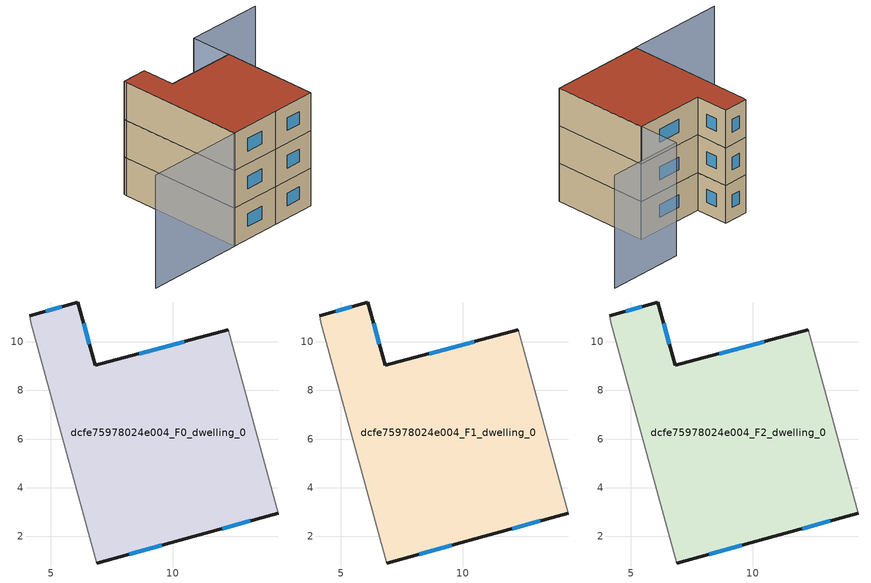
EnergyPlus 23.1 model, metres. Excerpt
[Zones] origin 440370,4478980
dcfe75978024e004_F0_dwelling_0
 floor ground (EU_floor_Construction): 12.28,10.49 14.33,2.96 10.89,2.01 6.88,0.91 4.18,10.79 4.14,11.05 6.1,11.63 6.81,9.02 z0
 wall outside (EU_wall_Construction): 12.28,10.49 6.81,9.02 6.1,11.63 4.14,11.05 / 6.88,0.91 10.89,2.01 14.33,2.96 z0:3
 wall adiabatic (EU_wall_Construction): 14.33,2.96 12.28,10.49 / 4.14,11.05 4.18,10.79 6.88,0.91 z0:3
 window (EU_Window_Construction): 5.45,11.44 4.79,11.24 / 6.58,9.89 6.34,10.76 / 10.47,10 8.63,9.51 / 12.03,2.32 13.19,2.64 / 8.21,1.27 9.56,1.64 z0.99:2.01
dcfe75978024e004_F1_dwelling_0
 floor to dcfe75978024e004_F0_dwelling_0 (EU_floor_Construction): 12.28,10.49 14.33,2.96 10.89,2.01 6.88,0.91 4.18,10.79 4.14,11.05 6.1,11.63 6.81,9.02 z3
 wall outside (EU_wall_Construction): 12.28,10.49 6.81,9.02 6.1,11.63 4.14,11.05 / 6.88,0.91 10.89,2.01 14.33,2.96 z3:6
 wall adiabatic (EU_wall_Construction): 14.33,2.96 12.28,10.49 / 4.14,11.05 4.18,10.79 6.88,0.91 z3:6
 window (EU_Window_Construction): 5.45,11.44 4.79,11.24 / 6.58,9.89 6.34,10.76 / 10.47,10 8.63,9.51 / 12.03,2.32 13.19,2.64 / 8.21,1.27 9.56,1.64 z3.99:5.01
dcfe75978024e004_F2_dwelling_0
 floor to dcfe75978024e004_F1_dwelling_0 (EU_floor_Construction): 12.28,10.49 14.33,2.96 10.89,2.01 6.88,0.91 4.18,10.79 4.14,11.05 6.1,11.63 6.81,9.02 z6
 wall outside (EU_wall_Construction): 12.28,10.49 6.81,9.02 6.1,11.63 4.14,11.05 / 6.88,0.91 10.89,2.01 14.33,2.96 z6:9
 wall adiabatic (EU_wall_Construction): 14.33,2.96 12.28,10.49 / 4.14,11.05 4.18,10.79 6.88,0.91 z6:9
 window (EU_Window_Construction): 5.45,11.44 4.79,11.24 / 6.58,9.89 6.34,10.76 / 10.47,10 8.63,9.51 / 12.03,2.32 13.19,2.64 / 8.21,1.27 9.56,1.64 z6.99:8.01
 roof outside (EU_roof_Construction): 14.33,2.96 12.28,10.49 6.81,9.02 6.1,11.63 4.14,11.05 4.18,10.79 6.88,0.91 10.89,2.01 z9
shading: 4.18,10.79 6.89,0.86 / 6.89,0.86 -0.83,-1.24 / 14.33,2.96 11.4,13.69 / 11.4,13.69 17.37,15.32 z0:9
[Building]
EU S2 Campaign: North Axis=0; Terrain=City; Solar Distribution=FullExterior
[Site:Location]
Madrid: Latitude=40.5; Longitude=-3.5; Time Zone=1; Elevation=609
[SizingPeriod:WeatherFileDays]
AnnualSizingPeriod: Begin Month=1; Begin Day of Month=1; End Month=12; End Day of Month=31; Day of Week for Start Day=Monday; Use Weather File Daylight Saving Period=No; Use Weather File Rain and Snow Indicators=No
[MATERIAL]
EU_InternalMass_Material: Roughness=MediumRough; Thickness=0.1; Conductivity=1; Density=1800; Specific Heat=900; Thermal Absorptance=0.9; Solar Absorptance=0.7; Visible Absorptance=0.7
[MATERIAL:NOMASS] Roughness=MediumRough; Thermal Absorptance=0.9; Solar Absorptance=0.7; Visible Absorptance=0.7
Name | Thermal Resistance
EU_wall_NoMass | 0.609216
EU_roof_NoMass | 0.513268
EU_floor_NoMass | 0.568163
[WINDOWMATERIAL:SIMPLEGLAZINGSYSTEM]
EU_Window_SimpleGlazing: UFactor=5.50606; Solar Heat Gain Coefficient=0.85; Visible Transmittance=0.85
[CONSTRUCTION]
EU_wall_Construction: EU_wall_NoMass
EU_roof_Construction: EU_roof_NoMass
EU_floor_Construction: EU_floor_NoMass
EU_Window_Construction: EU_Window_SimpleGlazing
EU_InternalMass_Construction: EU_InternalMass_Material
[ZONE] Type=1; Multiplier=1; Ceiling Height=autocalculate; Floor Area=autocalculate; Part of Total Floor Area=Yes
Name | Volume
dcfe75978024e004_F0_dwelling_0 | 198.358
dcfe75978024e004_F1_dwelling_0; dcfe75978024e004_F2_dwelling_0 | 198.357
[INTERNALMASS] Construction=EU_InternalMass_Construction; Surface Area=66.1191
Name | Zone or ZoneList
dcfe75978024e004_F0_dwelling_0_EU_InternalMass | dcfe75978024e004_F0_dwelling_0
dcfe75978024e004_F1_dwelling_0_EU_InternalMass | dcfe75978024e004_F1_dwelling_0
dcfe75978024e004_F2_dwelling_0_EU_InternalMass | dcfe75978024e004_F2_dwelling_0
[OTHEREQUIPMENT] Fuel Type=Electricity; Design Level Calculation Method=Watts/Area; Power per Zone Floor Area=1; Fraction Latent=0; Fraction Radiant=0; Fraction Lost=0; Carbon Dioxide Generation Rate=0; EndUse Subcategory=EU_Step8_InternalGains
Name | Zone or ZoneList or Space or SpaceList | Schedule
EU_Step8_InternalGain_dcfe75978024e004_F0_dwelling_0_f000 | dcfe75978024e004_F0_dwelling_0 | EU_Step8_GainSchedule_dcfe75978024e004_F0_dwelling_0_f000
EU_Step8_InternalGain_dcfe75978024e004_F1_dwelling_0_f000 | dcfe75978024e004_F1_dwelling_0 | EU_Step8_GainSchedule_dcfe75978024e004_F1_dwelling_0_f000
EU_Step8_InternalGain_dcfe75978024e004_F2_dwelling_0_f000 | dcfe75978024e004_F2_dwelling_0 | EU_Step8_GainSchedule_dcfe75978024e004_F2_dwelling_0_f000
[ZONEVENTILATION:DESIGNFLOWRATE] Schedule=EU_AlwaysOn; Design Flow Rate Calculation Method=AirChanges/Hour; Air Changes per Hour=0.752966; Ventilation Type=Natural; Fan Pressure Rise=0; Fan Total Efficiency=1; Constant Term Coefficient=1; Temperature Term Coefficient=0; Velocity Term Coefficient=0; Velocity Squared Term Coefficient=0; Minimum Indoor Temperature=-100; Maximum Indoor Temperature=100; Delta Temperature=-100; Minimum Outdoor Temperature=-100; Maximum Outdoor Temperature=100; Maximum Wind Speed=40
Name | Zone or ZoneList or Space or SpaceList
EU_ConstantAir_dcfe75978024e004_F0_dwelling_0 | dcfe75978024e004_F0_dwelling_0
EU_ConstantAir_dcfe75978024e004_F1_dwelling_0 | dcfe75978024e004_F1_dwelling_0
EU_ConstantAir_dcfe75978024e004_F2_dwelling_0 | dcfe75978024e004_F2_dwelling_0
[HVACTEMPLATE:THERMOSTAT] Constant Heating Setpoint=20; Constant Cooling Setpoint=50
EU_HeatOnly_dcfe75978024e004_F0_dwelling_0; EU_HeatOnly_dcfe75978024e004_F1_dwelling_0; EU_HeatOnly_dcfe75978024e004_F2_dwelling_0
[HVACTEMPLATE:ZONE:IDEALLOADSAIRSYSTEM] System Availability Schedule=EU_AlwaysOn; Maximum Heating Supply Air Temperature=50; Minimum Cooling Supply Air Temperature=13; Maximum Heating Supply Air Humidity Ratio=0.0156; Minimum Cooling Supply Air Humidity Ratio=0.0077; Heating Limit=NoLimit; Cooling Limit=NoLimit; Heating Availability Schedule=EU_AlwaysOn; Cooling Availability Schedule=EU_CoolingOff; Dehumidification Control Type=ConstantSensibleHeatRatio; Cooling Sensible Heat Ratio=0.7; Dehumidification Setpoint=60; Humidification Control Type=None; Humidification Setpoint=30; Outdoor Air Method=None; Outdoor Air Flow Rate per Person=0.00944; Outdoor Air Flow Rate per Zone Floor Area=0; Outdoor Air Flow Rate per Zone=0; Demand Controlled Ventilation Type=None; Outdoor Air Economizer Type=NoEconomizer; Heat Recovery Type=None; Sensible Heat Recovery Effectiveness=0.7; Latent Heat Recovery Effectiveness=0.65
Name | Template Thermostat
dcfe75978024e004_F0_dwelling_0 | EU_HeatOnly_dcfe75978024e004_F0_dwelling_0
dcfe75978024e004_F1_dwelling_0 | EU_HeatOnly_dcfe75978024e004_F1_dwelling_0
dcfe75978024e004_F2_dwelling_0 | EU_HeatOnly_dcfe75978024e004_F2_dwelling_0
[SIZING:ZONE] Zone Cooling Design Supply Air Temperature Input Method=SupplyAirTemperature; Zone Cooling Design Supply Air Temperature=13; Zone Heating Design Supply Air Temperature Input Method=SupplyAirTemperature; Zone Heating Design Supply Air Temperature=50; Zone Cooling Design Supply Air Humidity Ratio=0.008; Zone Heating Design Supply Air Humidity Ratio=0.008; Cooling Design Air Flow Method=DesignDay; Cooling Design Air Flow Rate=0; Cooling Minimum Air Flow per Zone Floor Area=0.000762; Cooling Minimum Air Flow=0; Cooling Minimum Air Flow Fraction=0.2; Heating Design Air Flow Method=DesignDay; Heating Design Air Flow Rate=0; Heating Maximum Air Flow per Zone Floor Area=0.002032; Heating Maximum Air Flow=0.141576; Heating Maximum Air Flow Fraction=0.3; Account for Dedicated Outdoor Air System=No; Dedicated Outdoor Air System Control Strategy=NeutralSupplyAir; Dedicated Outdoor Air Low Setpoint Temperature for Design=autosize; Dedicated Outdoor Air High Setpoint Temperature for Design=autosize; Zone Load Sizing Method=Sensible Load Only No Latent Load; Zone Latent Cooling Design Supply Air Humidity Ratio Input Method=HumidityRatioDifference; Zone Cooling Design Supply Air Humidity Ratio Difference=0.005; Zone Latent Heating Design Supply Air Humidity Ratio Input Method=HumidityRatioDifference; Zone Humidification Design Supply Air Humidity Ratio Difference=0.005
dcfe75978024e004_F0_dwelling_0; dcfe75978024e004_F1_dwelling_0; dcfe75978024e004_F2_dwelling_0
[SCHEDULE:CONSTANT]
Name | Hourly Value
EU_AlwaysOn | 1
EU_CoolingOff | 0
[SCHEDULE:FILE] Column Number=1; Rows to Skip at Top=0; Number of Hours of Data=8760; Column Separator=Comma; Interpolate to Timestep=No; Minutes per Item=60; Adjust Schedule for Daylight Savings=Yes
Name | File
EU_Step8_GainSchedule_dcfe75978024e004_F0_dwelling_0_f000 | ../../schedules/dcfe75978024e004/dcfe75978024e004_F0_dwelling_0_f000_gain.csv
EU_Step8_GainSchedule_dcfe75978024e004_F1_dwelling_0_f000 | ../../schedules/dcfe75978024e004/dcfe75978024e004_F1_dwelling_0_f000_gain.csv
EU_Step8_GainSchedule_dcfe75978024e004_F2_dwelling_0_f000 | ../../schedules/dcfe75978024e004/dcfe75978024e004_F2_dwelling_0_f000_gain.csv
